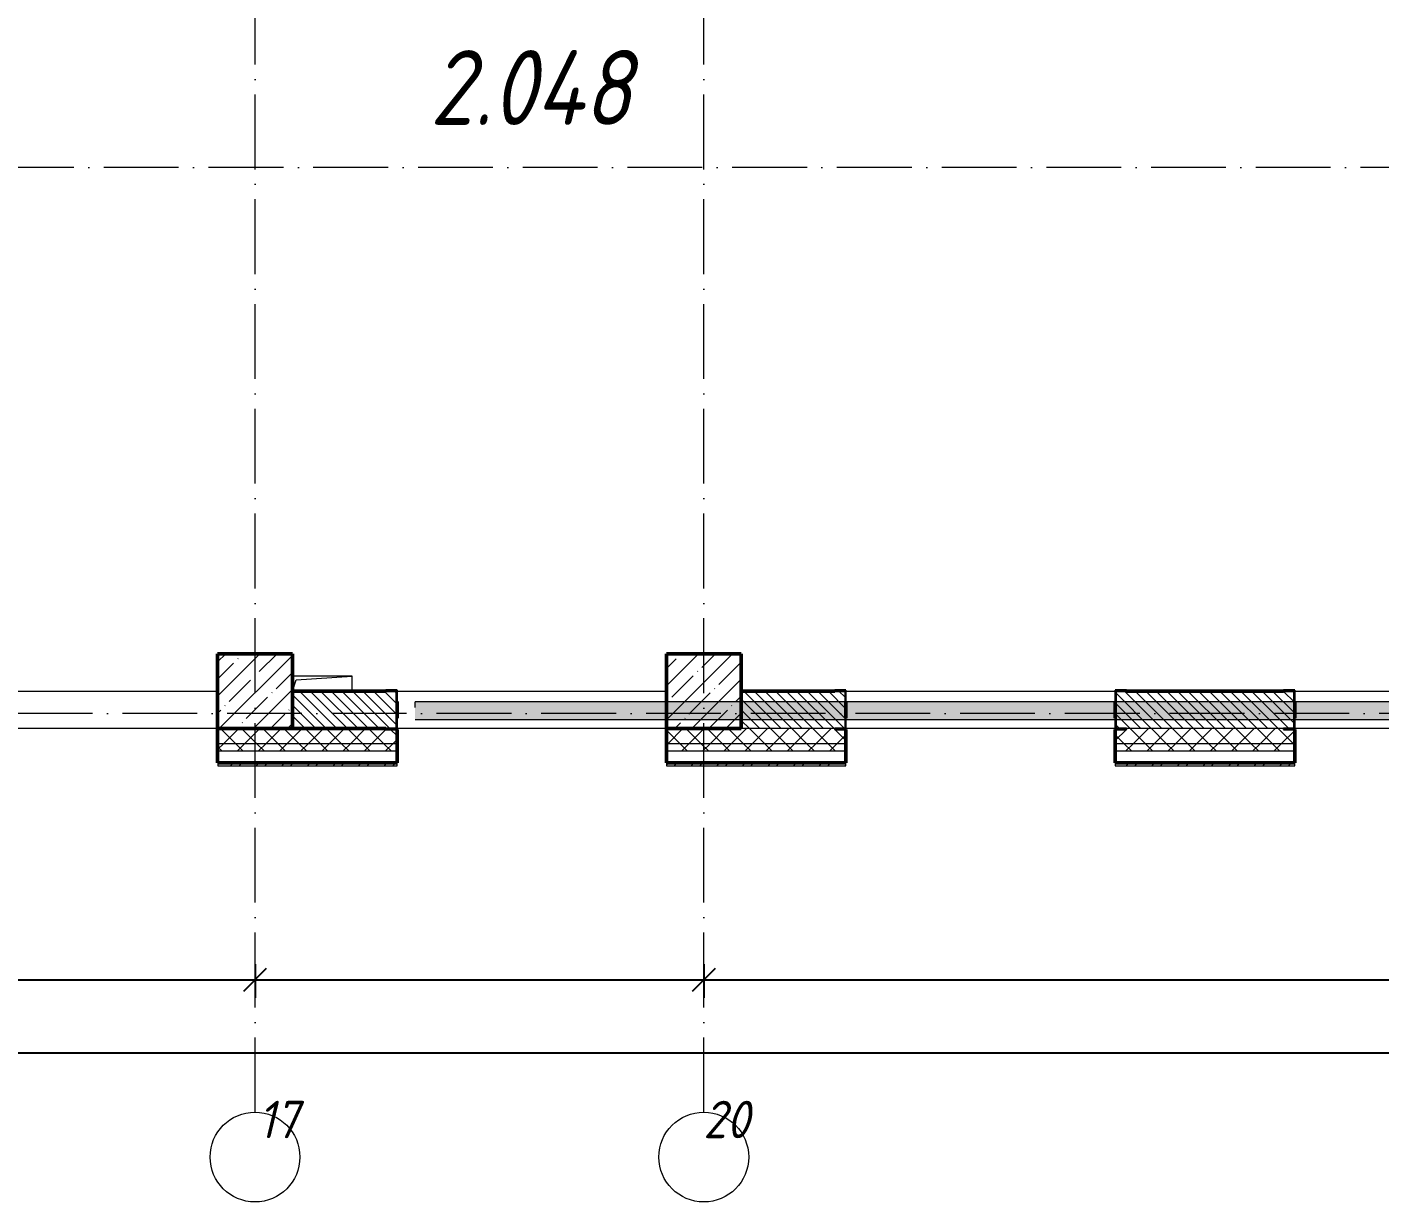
# Model space of a CAD drawing. Header units: millimetres. Extents: x -401725 to 250493, y 305116 to 802890.
# Drawn here: x 8867 to 17911, y 305460 to 313312 of the extents above; entities that cross this region are included whole.
import ezdxf

# ---------------------------------------------------------------- set-up
doc = ezdxf.new("R2010")
doc.units = ezdxf.units.MM
doc.linetypes.add('50_200_ШТРИХ_1Т_ш5_п1_п1_', pattern=[700, 500, -100, 0, -100])
for name, color, linetype, lineweight in [('A-____-____-DIMS', 7, 'Continuous', 9), ('A-GENM-____-MCUT', 7, 'Continuous', 25), ('A-GENM-____-OTLN', 7, 'Continuous', 9), ('A-GENM-____-OTLN-1', 7, 'Continuous', 25), ('A-GLAZ-____-OTLN', 7, 'Continuous', 9), ('A-WALL-____-MCUT-2', 7, 'Continuous', 50), ('A-WALL-____-MCUT-3', 7, 'Continuous', 9), ('A-WALL-____-OTLN', 7, 'Continuous', 9), ('A-WALL-____-PATT-1', 7, 'Continuous', 9), ('A-WALL-FNSH-MCUT-1', 7, 'Continuous', 9), ('S-COLS-____-MCUT', 7, 'Continuous', 50), ('S-COLS-____-OTLN', 7, 'Continuous', 9), ('S-GRID-____-IDEN', 7, 'Continuous', 9), ('S-GRID-____-OTLN-1', 7, '50_200_ШТРИХ_1Т_ш5_п1_п1_', 9), ('Марки помещений', 7, 'Continuous', 9)]:
    doc.layers.add(name, color=color, linetype=linetype, lineweight=lineweight)
doc.layers.add('A-GLAZ-____-OTLN-1', color=7, linetype='Continuous', lineweight=9, true_color=0xc0c0c0)
doc.styles.add('ISOCPEUR_I', font='isocpeui.ttf', dxfattribs={"width": 0.9, "height": 2.5})
doc.styles.add('ISOCPEUR_I_3', font='isocpeui.ttf', dxfattribs={"width": 0.85, "height": 2.2})
doc.dimstyles.new('ISO-2_5_0_9К_БОЛЬШОЙ_ОСИ', dxfattribs={"dimscale": 304.8, "dimtxt": 248.995294, "dimasz": 0.492126, "dimexe": 0.393701, "dimexo": 0, "dimgap": 0, "dimtad": 1, "dimdec": 0, "dimzin": 0, "dimdsep": 46, "dimtxsty": 'ISOCPEUR_I', "dimblk1": 'OBLIQUE', "dimblk2": 'OBLIQUE', "dimsah": 1, "dimcen": 0.09, "dimdle": 0.393701, "dimazin": 0, "dimtfac": 1, "dimtdec": 4, "dimtix": 1, "dimtmove": 0, "dimatfit": 3, "dimfxl": 1, "dimtvp": 1, "dimtolj": 1, "dimtzin": 0, "dimarcsym": 2})
pattern_1 = [(45, (-15659.08, 310542.9), (-70.71068, 70.71068), []), (135, (-15659.08, 310542.9), (-70.71068, -70.71068), [])]
pattern_2 = [(135, (-15659.08, 310542.9), (-35.35534, -35.35534), [])]

# ---------------------------------------------------------------- blocks, each defined once
blk = doc.blocks.new('BSC_Колонна _Прямоугольная - 500х500-V69-АР1_План отверстий 2 этажа в осях 1-64_А-ГГ')
at = {"layer": 'S-COLS-____-OTLN'}
h = blk.add_hatch(dxfattribs=at)
h.set_pattern_fill('FP_98', color=256, style=0, pattern_type=2)
h.set_pattern_definition([(45, (-29050, 1668.96), (-114.04925, 114.04925), []), (45, (-28935.95, 1668.96), (-114.04925, 114.04925), [201.613, -40.323, 3.353, -36.97])])
h.paths.add_polyline_path([(-250, -250), (250, -250), (250, 250), (-250, 250)], flags=0)
at = {"layer": 'S-COLS-____-MCUT'}
for p, q in [((250, 250), (-250, 250)), ((-250, 250), (-250, -250)), ((250, -250), (250, 250)), ((-250, -250), (250, -250))]:
    blk.add_line(p, q, dxfattribs=at)
blk = doc.blocks.new('BSC_Колонна _Прямоугольная - 500х500-V85-АР1_План отверстий 2 этажа в осях 1-64_А-ГГ')
at = {"layer": 'S-COLS-____-OTLN'}
h = blk.add_hatch(dxfattribs=at)
h.set_pattern_fill('FP_114', color=256, style=0, pattern_type=2)
h.set_pattern_definition([(45, (-26050, 1668.96), (-114.0493, 114.0493), []), (45, (-25935.95, 1668.96), (-114.0493, 114.0493), [201.613, -40.323, 3.353, -36.97])])
h.paths.add_polyline_path([(-250, -250), (250, -250), (250, 250), (-250, 250)], flags=0)
at = {"layer": 'S-COLS-____-MCUT'}
for p, q in [((250, 250), (-250, 250)), ((-250, 250), (-250, -250)), ((250, -250), (250, 250)), ((-250, -250), (250, -250))]:
    blk.add_line(p, q, dxfattribs=at)
blk = doc.blocks.new('Фахверк_СКБ_Уголок - 250_2700-27497298-АР1_План отверстий 2 этажа в осях 1-64_А-ГГ')
at = {"layer": 'A-GENM-____-MCUT'}
for p, q in [((200, 181), (125, 181)), ((125, 181), (125, 106)), ((200, 175), (200, 181)), ((125, 106), (131, 106)), ((131, 106), (131, 175)), ((131, 175), (200, 175)), ((131, -6), (125, -6)), ((125, -6), (125, -81)), ((125, -81), (200, -81)), ((131, -75), (131, -6)), ((200, -75), (131, -75)), ((200, -81), (200, -75))]:
    blk.add_line(p, q, dxfattribs=at)
blk = doc.blocks.new('AR_Отверстие прямоугольное _в плите_ - AR_Отверстие прямоугольное _в плите_-30511394-АР1_План отверстий 2 этажа в осях 1-64_А-ГГ')
at = {"layer": 'A-GENM-____-OTLN'}
for p, q in [((200, 50), (-200, 50)), ((-200, -50), (-175, 25)), ((-175, 25), (200, 50)), ((200, -50), (200, 50))]:
    blk.add_line(p, q, dxfattribs=at)
blk = doc.blocks.new('Отлив_СКБ - Отлив витража_120_НВФ-31885513-АР1_План отверстий 2 этажа в осях 1-64_А-ГГ')
at = {"layer": 'A-GLAZ-____-OTLN-1'}
for points in [[(7800, 2), (7800, 120), (0, 120), (0, 2), (4800.7, 2)], [(7800, 0), (7800, 2), (0, 2), (0, 0), (4800.7, 0)]]:
    blk.add_hatch(color=256, dxfattribs=at).paths.add_polyline_path(points, flags=0)
at = {"layer": 'A-GLAZ-____-OTLN'}
for p, q in [((0, 83), (0, 120)), ((7800, 120), (0, 120)), ((7800, 120), (7800, 83)), ((0, 2), (7800, 2)), ((7800, 0), (0, 0))]:
    blk.add_line(p, q, dxfattribs=at)
blk = doc.blocks.new('Ось сетки - Круг_Ø6_00__ISO-2_5_0_9K_-25732049-АР1_План отверстий 2 этажа в осях 1-64_А-ГГ')
at = {"layer": 'S-GRID-____-IDEN'}
blk.add_circle((0, 0), 3, dxfattribs=at)
blk = doc.blocks.new('_Oblique')
at = {"color": 0, "linetype": 'ByBlock', "lineweight": -2}
blk.add_line((-0.5, -0.5), (0.5, 0.5), dxfattribs=at)
blk = doc.blocks.new('*D9322')
at = {"layer": 'A-____-____-DIMS', "color": 0, "lineweight": -2, "transparency": 16777216}
for p, q in [((7790.9, 307050.4), (7790.9, 306824.4)), ((10390.9, 307050.4), (10390.9, 306824.4)), ((7670.9, 306944.4), (10510.9, 306944.4))]:
    blk.add_line(p, q, dxfattribs=at)
at = {"layer": 'Defpoints', "color": 0, "transparency": 16777216}
for p in [(7790.9, 307050.4), (10390.9, 307050.4), (10390.9, 306944.4)]:
    blk.add_point(p, dxfattribs=at)
at = {"layer": 'A-____-____-DIMS', "color": 0, "lineweight": -2, "transparency": 16777216, "xscale": 150, "yscale": 150, "zscale": 150, "rotation": 180}
blk.add_blockref('_Oblique', (7790.9, 306944.4), dxfattribs=at)
at = {"layer": 'A-____-____-DIMS', "color": 0, "lineweight": -2, "transparency": 16777216, "xscale": 150, "yscale": 150, "zscale": 150}
blk.add_blockref('_Oblique', (10390.9, 306944.4), dxfattribs=at)
at = {"layer": 'A-____-____-DIMS', "color": 0, "transparency": 16777216, "insert": (9090.9, 306945.6), "char_height": 2.5, "width": 758.478, "attachment_point": 5, "style": 'ISOCPEUR_I'}
blk.add_mtext('\\A1;2600', dxfattribs=at)
blk = doc.blocks.new('*D9323')
at = {"layer": 'A-____-____-DIMS', "color": 0, "lineweight": -2, "transparency": 16777216}
for p, q in [((10390.9, 307050.4), (10390.9, 306824.4)), ((13390.9, 307050.4), (13390.9, 306824.4)), ((10270.9, 306944.4), (13510.9, 306944.4))]:
    blk.add_line(p, q, dxfattribs=at)
at = {"layer": 'Defpoints', "color": 0, "transparency": 16777216}
for p in [(10390.9, 307050.4), (13390.9, 307050.4), (13390.9, 306944.4)]:
    blk.add_point(p, dxfattribs=at)
at = {"layer": 'A-____-____-DIMS', "color": 0, "lineweight": -2, "transparency": 16777216, "xscale": 150, "yscale": 150, "zscale": 150, "rotation": 180}
blk.add_blockref('_Oblique', (10390.9, 306944.4), dxfattribs=at)
at = {"layer": 'A-____-____-DIMS', "color": 0, "lineweight": -2, "transparency": 16777216, "xscale": 150, "yscale": 150, "zscale": 150}
blk.add_blockref('_Oblique', (13390.9, 306944.4), dxfattribs=at)
at = {"layer": 'A-____-____-DIMS', "color": 0, "transparency": 16777216, "insert": (11890.9, 306945.6), "char_height": 2.5, "width": 758.478, "attachment_point": 5, "style": 'ISOCPEUR_I'}
blk.add_mtext('\\A1;3000', dxfattribs=at)
blk = doc.blocks.new('*D9324')
at = {"layer": 'A-____-____-DIMS', "color": 0, "lineweight": -2, "transparency": 16777216}
for p, q in [((13390.9, 307050.4), (13390.9, 306824.4)), ((19390.9, 307050.4), (19390.9, 306824.4)), ((13270.9, 306944.4), (19510.9, 306944.4))]:
    blk.add_line(p, q, dxfattribs=at)
at = {"layer": 'Defpoints', "color": 0, "transparency": 16777216}
for p in [(13390.9, 307050.4), (19390.9, 307050.4), (19390.9, 306944.4)]:
    blk.add_point(p, dxfattribs=at)
at = {"layer": 'A-____-____-DIMS', "color": 0, "lineweight": -2, "transparency": 16777216, "xscale": 150, "yscale": 150, "zscale": 150, "rotation": 180}
blk.add_blockref('_Oblique', (13390.9, 306944.4), dxfattribs=at)
at = {"layer": 'A-____-____-DIMS', "color": 0, "lineweight": -2, "transparency": 16777216, "xscale": 150, "yscale": 150, "zscale": 150}
blk.add_blockref('_Oblique', (19390.9, 306944.4), dxfattribs=at)
at = {"layer": 'A-____-____-DIMS', "color": 0, "transparency": 16777216, "insert": (16390.9, 306945.6), "char_height": 2.5, "width": 758.478, "attachment_point": 5, "style": 'ISOCPEUR_I'}
blk.add_mtext('\\A1;6000', dxfattribs=at)
blk = doc.blocks.new('*D9380')
at = {"layer": 'A-____-____-DIMS', "color": 0, "lineweight": -2, "transparency": 16777216}
for p, q in [((-18009.1, 306562.2), (-18009.1, 306336.2)), ((85490.9, 306562.2), (85490.9, 306336.2)), ((-18129.1, 306456.2), (85610.9, 306456.2))]:
    blk.add_line(p, q, dxfattribs=at)
at = {"layer": 'Defpoints', "color": 0, "transparency": 16777216}
for p in [(-18009.1, 306562.2), (85490.9, 306562.2), (85490.9, 306456.2)]:
    blk.add_point(p, dxfattribs=at)
at = {"layer": 'A-____-____-DIMS', "color": 0, "lineweight": -2, "transparency": 16777216, "xscale": 150, "yscale": 150, "zscale": 150, "rotation": 180}
blk.add_blockref('_Oblique', (-18009.1, 306456.2), dxfattribs=at)
at = {"layer": 'A-____-____-DIMS', "color": 0, "lineweight": -2, "transparency": 16777216, "xscale": 150, "yscale": 150, "zscale": 150}
blk.add_blockref('_Oblique', (85490.9, 306456.2), dxfattribs=at)
at = {"layer": 'A-____-____-DIMS', "color": 0, "transparency": 16777216, "insert": (33740.9, 306457.4), "char_height": 2.5, "width": 1080.257, "attachment_point": 5, "style": 'ISOCPEUR_I'}
blk.add_mtext('\\A1;103500', dxfattribs=at)

msp = doc.modelspace()

# ---------------------------------------------------------------- hatches: boundary and pattern name
at = {"layer": 'A-WALL-____-PATT-1'}
h = msp.add_hatch(dxfattribs=at)
h.set_pattern_fill('FP_6', color=256, style=0, pattern_type=2)
h.set_pattern_definition(pattern_2)
h.paths.add_polyline_path([(11265.9187, 308623.9433), (11334.9187, 308623.9433), (11334.9187, 308692.9433), (11340.9187, 308692.9433), (11340.9187, 308804.9433), (11334.9187, 308804.9433), (11334.9187, 308873.9433), (10640.9187, 308873.9433), (10640.9187, 308623.9433), (10839.1934, 308623.9433)], flags=0)
h = msp.add_hatch(dxfattribs=at)
h.set_pattern_fill('FP_6', color=256, style=0, pattern_type=2)
h.set_pattern_definition(pattern_2)
h.paths.add_polyline_path([(17265.9187, 308623.9433), (17334.9187, 308623.9433), (17334.9187, 308692.9433), (17340.9187, 308692.9433), (17340.9187, 308804.9433), (17334.9187, 308804.9433), (17334.9187, 308873.9433), (16146.9187, 308873.9433), (16146.9187, 308804.9433), (16140.9187, 308804.9433), (16141.5863, 308692.9433), (16146.9187, 308692.9433), (16146.9187, 308623.9433), (16215.9187, 308623.9433)], flags=0)
h.paths.add_polyline_path([(14265.9187, 308623.9433), (14334.9187, 308623.9433), (14334.9187, 308692.9433), (14340.9187, 308692.9433), (14340.9187, 308804.9433), (14334.9187, 308804.9433), (14334.9187, 308873.9433), (13640.9187, 308873.9433), (13640.9187, 308623.9433)], flags=0)
h = msp.add_hatch(dxfattribs=at)
h.set_pattern_fill('FP_1', color=256, style=0, pattern_type=2)
h.set_pattern_definition(pattern_1)
h.paths.add_polyline_path([(85590.9187, 308523.9433), (85590.9187, 308623.9433), (76565.9187, 308623.9433), (76565.9187, 308617.9433), (76490.9187, 308617.9433), (76490.9187, 308523.9433), (85090.9187, 308523.9433)], flags=0)
h.paths.add_polyline_path([(74690.9187, 308523.9433), (74690.9187, 308617.9433), (74615.9187, 308617.9433), (74615.9187, 308623.9433), (66740.9187, 308623.9433), (66740.9187, 308523.9433), (74467.9078, 308523.9433)], flags=0)
h.paths.add_polyline_path([(65240.9187, 308523.9433), (65740.9187, 308523.9433), (65740.9187, 308623.9433), (64615.9187, 308623.9433), (64615.9187, 308617.9433), (64540.9187, 308617.9433), (64540.9187, 308523.9433), (64615.9187, 308523.9433)], flags=0)
h.paths.add_polyline_path([(55340.9187, 308523.9433), (56740.9187, 308523.9433), (56740.9187, 308623.9433), (55415.9187, 308623.9433), (55415.9187, 308617.9433), (55340.9187, 308617.9433)], flags=0)
h.paths.add_polyline_path([(53190.9187, 308523.9433), (53540.9187, 308523.9433), (53540.9187, 308617.9433), (53465.9187, 308617.9433), (53465.9187, 308623.9433), (52415.9187, 308623.9433), (52415.9187, 308617.9433), (52340.9187, 308617.9433), (52340.9187, 308523.9433), (52690.9187, 308523.9433)], flags=0)
h.paths.add_polyline_path([(50540.6156, 308523.9433), (50540.6156, 308617.9433), (50465.9187, 308617.9433), (50465.9187, 308623.9433), (49415.9187, 308623.9433), (49415.9187, 308617.9433), (49340.9187, 308617.9433), (49340.9187, 308523.9433), (49723.4078, 308523.9433)], flags=0)
h.paths.add_polyline_path([(47540.9187, 308523.9433), (47540.9187, 308617.9433), (47465.9187, 308617.9433), (47465.9187, 308623.9433), (46415.9187, 308623.9433), (46415.9187, 308617.9433), (46340.9187, 308617.9433), (46340.9187, 308523.9433), (47072.2113, 308523.9433)], flags=0)
h.paths.add_polyline_path([(43690.9187, 308523.9433), (44540.9187, 308523.9433), (44540.9187, 308617.9433), (44465.9187, 308617.9433), (44465.9187, 308623.9433), (43415.9187, 308623.9433), (43415.9187, 308617.9433), (43340.9187, 308617.9433), (43340.9083, 308523.9433), (43537.2827, 308523.9433)], flags=0)
h.paths.add_polyline_path([(38234.8899, 308523.9433), (38540.9083, 308523.9433), (38540.9083, 308617.9433), (38465.9187, 308617.9433), (38465.9187, 308623.9433), (37415.9187, 308623.9433), (37415.9187, 308617.9433), (37340.9187, 308617.9433), (37340.9135, 308523.9433), (38190.9187, 308523.9433)], flags=0)
h.paths.add_polyline_path([(34340.9187, 308523.9433), (35540.9135, 308523.9433), (35540.9135, 308617.9433), (35465.9187, 308617.9433), (35465.9187, 308623.9433), (34415.9187, 308623.9433), (34415.9187, 308617.9433), (34340.9187, 308617.9433)], flags=0)
h.paths.add_polyline_path([(32048.7649, 308523.9433), (32540.9187, 308523.9433), (32540.9187, 308617.9433), (32465.9187, 308617.9433), (32465.9187, 308623.9433), (31415.9187, 308623.9433), (31415.9187, 308617.9433), (31340.9187, 308617.9433), (31340.9187, 308523.9433), (31415.9187, 308523.9433)], flags=0)
h.paths.add_polyline_path([(29397.5685, 308523.9433), (29540.9187, 308523.9433), (29540.9187, 308617.9433), (29465.9187, 308617.9433), (29465.9187, 308623.9433), (28415.9187, 308623.9433), (28415.9187, 308617.9433), (28340.9187, 308617.9433), (28340.9187, 308523.9433), (29190.9187, 308523.9433)], flags=0)
h.paths.add_polyline_path([(26540.9187, 308523.9433), (26540.9187, 308617.9433), (26465.9187, 308617.9433), (26465.9187, 308623.9433), (25415.9187, 308623.9433), (25415.9187, 308617.9433), (25340.9187, 308617.9433), (25340.9187, 308523.9433), (26465.9187, 308523.9433)], flags=0)
h.paths.add_polyline_path([(23540.9187, 308523.9433), (23540.9187, 308617.9433), (23465.9187, 308618.5861), (23465.9187, 308623.9433), (22140.9187, 308623.9433), (22140.9187, 308523.9433), (23534.9187, 308523.9433)], flags=0)
h.paths.add_polyline_path([(19140.9187, 308523.9433), (20340.9187, 308523.9433), (20340.9187, 308617.9433), (20265.9187, 308617.9433), (20265.9187, 308623.9433), (19140.9187, 308623.9433)], flags=0)
h.paths.add_polyline_path([(17334.9187, 308523.9433), (17340.9187, 308523.9433), (17340.9187, 308617.9433), (17265.9187, 308617.9433), (17265.9187, 308623.9433), (16215.9187, 308623.9433), (16215.9187, 308617.9433), (16140.9187, 308617.9433), (16141.5863, 308523.9433), (17265.9187, 308523.9433)], flags=0)
h.paths.add_polyline_path([(14265.9187, 308523.9433), (14340.9187, 308523.9433), (14340.9187, 308617.9433), (14265.9187, 308617.9433), (14265.9187, 308623.9433), (13140.9187, 308623.9433), (13140.9187, 308523.9433), (13640.9187, 308523.9433)], flags=0)
h.paths.add_polyline_path([(10640.9187, 308523.9433), (11340.9187, 308523.9433), (11340.9187, 308617.9433), (11265.9187, 308617.9433), (11265.9187, 308623.9433), (10140.9187, 308623.9433), (10140.9187, 308523.9433)], flags=0)
h.paths.add_polyline_path([(8340.9187, 308523.9433), (8340.9187, 308617.9433), (8265.9187, 308617.9433), (8265.9187, 308623.9433), (7215.9187, 308623.9433), (7215.9187, 308617.9433), (7140.9187, 308617.9433), (7140.9187, 308523.9433), (7304.2649, 308523.9433)], flags=0)
h.paths.add_polyline_path([(5265.9187, 308523.9433), (5340.9187, 308523.9433), (5340.9187, 308617.9433), (5265.9187, 308617.9433), (5265.9187, 308623.9433), (4140.9187, 308623.9433), (4140.9187, 308523.9433), (4653.0684, 308523.9433)], flags=0)
h.paths.add_polyline_path([(1140.9187, 308523.9433), (2340.9187, 308523.9433), (2340.9187, 308617.9433), (2265.9187, 308617.9433), (2265.9187, 308623.9433), (1140.9187, 308623.9433)], flags=0)
h.paths.add_polyline_path([(-659.0813, 308523.9433), (-659.0813, 308617.9433), (-734.0813, 308617.9433), (-734.0813, 308623.9433), (-1784.0813, 308623.9433), (-1784.0813, 308617.9433), (-1859.0813, 308617.9433), (-1859.0813, 308523.9433), (-759.0813, 308523.9433)], flags=0)
h.paths.add_polyline_path([(-2859.0813, 308523.9433), (-2859.0813, 308617.9433), (-2934.0813, 308617.9433), (-2934.0813, 308623.9433), (-8184.0813, 308623.9433), (-8184.0813, 308617.9433), (-8259.0813, 308617.9433), (-8259.0813, 308523.9433), (-3300.5209, 308523.9433)], flags=0)
h.paths.add_polyline_path([(-10359.0813, 308523.9433), (-9259.0813, 308523.9433), (-9259.0813, 308617.9433), (-9334.0813, 308617.9433), (-9334.0813, 308623.9433), (-18109.0813, 308623.9433), (-18109.0813, 308523.9433), (-10370.378, 308523.9433)], flags=0)
h = msp.add_hatch(dxfattribs=at)
h.set_pattern_fill('FP_1', color=256, style=0, pattern_type=2)
h.set_pattern_definition(pattern_1)
h.paths.add_polyline_path([(85590.9187, 308473.9433), (85690.9187, 308473.9433), (85690.9187, 308523.9433), (76490.9187, 308523.9433), (76490.9187, 308473.9433), (85072.6935, 308473.9433)], flags=0)
h.paths.add_polyline_path([(73584.1756, 308473.9433), (74690.9187, 308473.9433), (74690.9187, 308523.9433), (66740.9187, 308523.9433), (66740.9187, 308473.9433), (72700.4435, 308473.9433)], flags=0)
h.paths.add_polyline_path([(64540.9187, 308473.9433), (65740.9187, 308473.9433), (65740.9187, 308523.9433), (64540.9187, 308523.9433)], flags=0)
h.paths.add_polyline_path([(56740.9187, 308473.9433), (56740.9187, 308523.9433), (55340.9187, 308523.9433), (55340.9187, 308473.9433), (55909.5328, 308473.9433)], flags=0)
h.paths.add_polyline_path([(53540.9187, 308473.9433), (53540.9187, 308523.9433), (52340.9187, 308523.9433), (52340.9187, 308473.9433), (53258.3363, 308473.9433)], flags=0)
h.paths.add_polyline_path([(49723.4078, 308473.9433), (50540.6156, 308473.9433), (50540.6156, 308523.9433), (49340.9187, 308523.9433), (49340.9187, 308473.9433)], flags=0)
h.paths.add_polyline_path([(47540.9187, 308473.9433), (47540.9187, 308523.9433), (46340.9187, 308523.9433), (46340.9187, 308473.9433), (47072.2113, 308473.9433)], flags=0)
h.paths.add_polyline_path([(44421.0149, 308473.9433), (44540.9187, 308473.9433), (44540.9187, 308523.9433), (43340.9083, 308523.9433), (43340.9083, 308473.9433), (43537.2827, 308473.9433)], flags=0)
h.paths.add_polyline_path([(38540.9083, 308473.9433), (38540.9083, 308523.9433), (37340.9135, 308523.9433), (37340.9135, 308473.9433), (38234.8899, 308473.9433)], flags=0)
h.paths.add_polyline_path([(35540.9135, 308473.9433), (35540.9135, 308523.9433), (34340.9187, 308523.9433), (34340.9187, 308473.9433), (34699.9613, 308473.9433)], flags=0)
h.paths.add_polyline_path([(31340.9187, 308473.9433), (32540.9187, 308473.9433), (32540.9187, 308523.9433), (31340.9187, 308523.9433)], flags=0)
h.paths.add_polyline_path([(29397.5685, 308473.9433), (29540.9187, 308473.9433), (29540.9187, 308523.9433), (28340.9187, 308523.9433), (28340.9187, 308473.9433), (28513.8363, 308473.9433)], flags=0)
h.paths.add_polyline_path([(26540.9187, 308473.9433), (26540.9187, 308523.9433), (25340.9187, 308523.9433), (25340.9187, 308473.9433), (25862.6399, 308473.9433)], flags=0)
h.paths.add_polyline_path([(23211.4434, 308473.9433), (23540.9187, 308473.9433), (23540.9187, 308523.9433), (22140.9187, 308523.9433), (22140.9187, 308473.9433), (22327.7113, 308473.9433)], flags=0)
h.paths.add_polyline_path([(20340.9187, 308473.9433), (20340.9187, 308523.9433), (19140.9187, 308523.9433), (19140.9187, 308473.9433), (19676.5149, 308473.9433)], flags=0)
h.paths.add_polyline_path([(17340.9187, 308473.9433), (17340.9187, 308523.9433), (16140.9187, 308523.9433), (16141.5863, 308473.9433)], flags=0)
h.paths.add_polyline_path([(14340.9187, 308473.9433), (14340.9187, 308523.9433), (13140.9187, 308523.9433), (13140.9187, 308473.9433)], flags=0)
h.paths.add_polyline_path([(10140.9187, 308473.9433), (11340.9187, 308473.9433), (11340.9187, 308523.9433), (10140.9187, 308523.9433)], flags=0)
h.paths.add_polyline_path([(8340.9187, 308473.9433), (8340.9187, 308523.9433), (7140.9187, 308523.9433), (7140.9187, 308473.9433), (7304.2649, 308473.9433)], flags=0)
h.paths.add_polyline_path([(5340.9187, 308473.9433), (5340.9187, 308523.9433), (4140.9187, 308523.9433), (4140.9187, 308473.9433), (4653.0684, 308473.9433)], flags=0)
h.paths.add_polyline_path([(2340.9187, 308473.9433), (2340.9187, 308523.9433), (1140.9187, 308523.9433), (1140.9187, 308473.9433), (2001.872, 308473.9433)], flags=0)
h.paths.add_polyline_path([(-659.0813, 308473.9433), (-659.0813, 308523.9433), (-1859.0813, 308523.9433), (-1859.0813, 308473.9433), (-1533.0566, 308473.9433)], flags=0)
h.paths.add_polyline_path([(-2859.0813, 308473.9433), (-2859.0813, 308523.9433), (-8259.0813, 308523.9433), (-8259.0813, 308473.9433), (-3300.5209, 308473.9433)], flags=0)
h.paths.add_polyline_path([(-9259.0813, 308473.9433), (-9259.0813, 308523.9433), (-18209.0813, 308523.9433), (-18209.0813, 308473.9433), (-10370.378, 308473.9433)], flags=0)
h = msp.add_hatch(dxfattribs=at)
h.set_pattern_fill('FP_3', color=256, style=0, pattern_type=2)
h.set_pattern_definition([(45, (-15659.08, 310542.9), (-85.5366, 85.5366), []), (45, (-15602.06, 310542.9), (-85.5366, 85.5366), [])])
h.paths.add_polyline_path([(22141.9187, 308373.9433), (22655.9187, 308373.9433), (22655.9187, 308393.9433), (22141.9187, 308393.9433)], flags=0)
h.paths.add_polyline_path([(19676.5149, 308373.9433), (20340.9187, 308373.9433), (20340.9187, 308393.9433), (19140.9187, 308393.9433), (19140.9187, 308373.9433)], flags=0)
h.paths.add_polyline_path([(17340.9187, 308373.9433), (17340.9187, 308393.9433), (16141.9187, 308393.9433), (16141.9187, 308373.9433)], flags=0)
h.paths.add_polyline_path([(14340.9187, 308373.9433), (14340.9187, 308393.9433), (13140.9187, 308393.9433), (13140.9187, 308373.9433)], flags=0)
h.paths.add_polyline_path([(10839.1934, 308373.9433), (11340.9187, 308373.9433), (11340.9187, 308393.9433), (10141.9187, 308393.9433), (10141.9187, 308373.9433)], flags=0)
h.paths.add_polyline_path([(8340.9187, 308373.9433), (8340.9187, 308393.9433), (7140.9187, 308393.9433), (7140.9187, 308373.9433), (7304.2649, 308373.9433)], flags=0)
h.paths.add_polyline_path([(4653.0684, 308373.9433), (5340.9187, 308373.9433), (5340.9187, 308393.9433), (4140.9187, 308393.9433), (4140.9187, 308373.9433)], flags=0)
h.paths.add_polyline_path([(2001.872, 308373.9433), (2340.9187, 308373.9433), (2340.9187, 308393.9433), (1140.9187, 308393.9433), (1140.9187, 308373.9433)], flags=0)
h.paths.add_polyline_path([(-1533.0566, 308373.9433), (-659.0813, 308373.9433), (-659.0813, 308393.9433), (-1859.0813, 308393.9433), (-1859.0813, 308373.9433)], flags=0)
h.paths.add_polyline_path([(-3300.5209, 308373.9433), (-2859.0813, 308373.9433), (-2859.0813, 308393.9433), (-8259.0813, 308393.9433), (-8259.0813, 308373.9433), (-5067.9852, 308373.9433)], flags=0)
h.paths.add_polyline_path([(-10370.378, 308373.9433), (-9259.0813, 308373.9433), (-9259.0813, 308393.9433), (-18339.0813, 308393.9433), (-18339.0813, 308373.9433), (-12137.8423, 308373.9433)], flags=0)

# ---------------------------------------------------------------- linework, layer by layer
at = {"layer": 'A-WALL-____-MCUT-2'}
for p, q in [((11265.9187, 308873.9433), (10640.9187, 308873.9433)), ((14265.9187, 308873.9433), (13640.9187, 308873.9433)), ((17265.9187, 308873.9433), (16215.9187, 308873.9433)), ((11340.9187, 308692.9433), (11340.9187, 308804.9433)), ((14340.9187, 308692.9433), (14340.9187, 308804.9433)), ((16140.9187, 308804.9433), (16140.9187, 308692.9433)), ((17340.9187, 308692.9433), (17340.9187, 308804.9433)), ((10140.9187, 308623.9433), (10140.9187, 308393.9433)), ((11265.9187, 308623.9433), (10640.9187, 308623.9433)), ((11340.9187, 308393.9433), (11340.9187, 308617.9433)), ((13140.9187, 308623.9433), (13140.9187, 308393.9433)), ((14340.9187, 308393.9433), (14340.9187, 308617.9433)), ((16140.9187, 308617.9433), (16140.9187, 308393.9433)), ((17340.9187, 308393.9433), (17340.9187, 308617.9433)), ((10140.9187, 308393.9433), (11340.9187, 308393.9433)), ((13140.9187, 308393.9433), (14340.9187, 308393.9433)), ((16140.9187, 308393.9433), (17340.9187, 308393.9433))]:
    msp.add_line(p, q, dxfattribs=at)
at = {"layer": 'A-WALL-____-MCUT-3'}
for p, q in [((14265.9187, 308623.9433), (13640.9187, 308623.9433)), ((17265.9187, 308623.9433), (16215.9187, 308623.9433)), ((10140.9187, 308523.9433), (11340.9187, 308523.9433)), ((13140.9187, 308523.9433), (14340.9187, 308523.9433)), ((16140.9187, 308523.9433), (17340.9187, 308523.9433)), ((10140.9187, 308473.9433), (11340.9187, 308473.9433)), ((13140.9187, 308473.9433), (14340.9187, 308473.9433)), ((16140.9187, 308473.9433), (17340.9187, 308473.9433))]:
    msp.add_line(p, q, dxfattribs=at)
at = {"layer": 'A-WALL-____-OTLN'}
for p, q in [((8340.9187, 308873.9433), (10140.9187, 308873.9433)), ((11340.9187, 308873.9433), (13140.9187, 308873.9433)), ((14340.9187, 308873.9433), (16140.9187, 308873.9433)), ((17340.9187, 308873.9433), (19140.9187, 308873.9433)), ((10140.9187, 308623.9433), (8340.9187, 308623.9433)), ((13140.9187, 308623.9433), (11340.9187, 308623.9433)), ((16140.9187, 308623.9433), (14340.9187, 308623.9433)), ((19140.9187, 308623.9433), (17340.9187, 308623.9433)), ((16141.9187, 308373.9433), (16140.9187, 308373.9433))]:
    msp.add_line(p, q, dxfattribs=at)
at = {"layer": 'A-WALL-FNSH-MCUT-1'}
for p, q in [((10141.9187, 308393.9433), (10141.9187, 308373.9433)), ((10141.9187, 308373.9433), (11340.9187, 308373.9433)), ((11340.9187, 308373.9433), (11340.9187, 308393.9433)), ((11340.9187, 308393.9433), (11340.9187, 308393.9433)), ((13140.9187, 308393.9433), (13140.9187, 308373.9433)), ((13140.9187, 308373.9433), (14340.9187, 308373.9433)), ((14340.9187, 308373.9433), (14340.9187, 308393.9433)), ((14340.9187, 308393.9433), (14340.9187, 308393.9433)), ((16141.9187, 308393.9433), (16141.9187, 308373.9433)), ((16141.9187, 308373.9433), (17340.9187, 308373.9433)), ((17340.9187, 308373.9433), (17340.9187, 308393.9433)), ((17340.9187, 308393.9433), (17340.9187, 308393.9433))]:
    msp.add_line(p, q, dxfattribs=at)
at = {"layer": 'S-GRID-____-OTLN-1'}
for p, q in [((10390.9187, 306060.2949), (10390.9187, 320693.4406)), ((13390.9187, 306060.2949), (13390.9187, 320693.4406)), ((88291.5358, 312373.9433), (-20327.8515, 312373.9433)), ((88415.3253, 308723.9433), (-20327.8515, 308723.9433))]:
    msp.add_line(p, q, dxfattribs=at)

# ---------------------------------------------------------------- block references
at = {"layer": 'A-GENM-____-OTLN'}
msp.add_blockref('AR_Отверстие прямоугольное _в плите_ - AR_Отверстие прямоугольное _в плите_-30511394-АР1_План отверстий 2 этажа в осях 1-64_А-ГГ', (10840.9187, 308923.9433), dxfattribs=at)
at = {"layer": 'A-GENM-____-OTLN-1', "rotation": 180}
for p in [(11465.9187, 308798.9433), (14465.9187, 308798.9433), (17465.9187, 308798.9433)]:
    msp.add_blockref('Фахверк_СКБ_Уголок - 250_2700-27497298-АР1_План отверстий 2 этажа в осях 1-64_А-ГГ', p, dxfattribs=at)
at = {"layer": 'A-GENM-____-OTLN-1'}
msp.add_blockref('Фахверк_СКБ_Уголок - 250_2700-27497298-АР1_План отверстий 2 этажа в осях 1-64_А-ГГ', (16015.9187, 308698.9433), dxfattribs=at)
at = {"layer": 'A-GLAZ-____-OTLN'}
msp.add_blockref('Отлив_СКБ - Отлив витража_120_НВФ-31885513-АР1_План отверстий 2 этажа в осях 1-64_А-ГГ', (11461.4337, 308682.553), dxfattribs=at)
at = {"layer": 'S-COLS-____-OTLN'}
for name, p in [('BSC_Колонна _Прямоугольная - 500х500-V85-АР1_План отверстий 2 этажа в осях 1-64_А-ГГ', (10390.9187, 308873.9433)), ('BSC_Колонна _Прямоугольная - 500х500-V69-АР1_План отверстий 2 этажа в осях 1-64_А-ГГ', (13390.9187, 308873.9433))]:
    msp.add_blockref(name, p, dxfattribs=at)
at = {"layer": 'S-GRID-____-IDEN', "xscale": 99.99999999999993, "yscale": 99.99999999999993, "zscale": 99.99999999999993}
for p in [(10390.9187, 305760.2949), (13390.9187, 305760.2949)]:
    msp.add_blockref('Ось сетки - Круг_Ø6_00__ISO-2_5_0_9K_-25732049-АР1_План отверстий 2 этажа в осях 1-64_А-ГГ', p, dxfattribs=at)

# ---------------------------------------------------------------- texts
at = {"layer": 'S-GRID-____-IDEN', "char_height": 250, "attachment_point": 1, "style": 'ISOCPEUR_I'}
for s, insert, width in [('17', (10411.5055, 306136.3233), 346.329), ('20', (13387.6555, 306136.3233), 404.0505)]:
    msp.add_mtext(s, dxfattribs=dict(at, insert=insert, width=width))
at = {"layer": 'Марки помещений', "insert": (11559.776, 313157.9993), "char_height": 500, "width": 817.72125, "attachment_point": 1, "style": 'ISOCPEUR_I_3'}
msp.add_mtext('2.048', dxfattribs=at)

# ---------------------------------------------------------------- dimensions: what is measured, and where the dimension line sits
at = {"layer": 'A-____-____-DIMS'}
for base, p1, p2, override, picture, middle in [((10390.9187, 306944.3783), (7790.9187, 307050.4444), (10390.9187, 307050.4444), {"dimpost": '<>', "dimfxl": 2600}, '*D9322', (9090.9187, 306945.6283)), ((13390.9187, 306944.3783), (10390.9187, 307050.4444), (13390.9187, 307050.4444), {"dimpost": '<>', "dimfxl": 3000}, '*D9323', (11890.9187, 306945.6283)), ((19390.9187, 306944.3783), (13390.9187, 307050.4444), (19390.9187, 307050.4444), {"dimpost": '<>', "dimfxl": 6000}, '*D9324', (16390.9187, 306945.6283)), ((85490.9187, 306456.1712), (-18009.0813, 306562.2373), (85490.9187, 306562.2373), {"dimpost": '<>', "dimfxl": 103500}, '*D9380', (33740.9187, 306457.4212))]:
    dim = msp.add_linear_dim(base=base, p1=p1, p2=p2, dimstyle='ISO-2_5_0_9К_БОЛЬШОЙ_ОСИ', override=override, dxfattribs=at)
    dim.commit()
    dim.dimension.update_dxf_attribs({"geometry": picture, "text_midpoint": middle})

doc.saveas('drawing.dxf')
